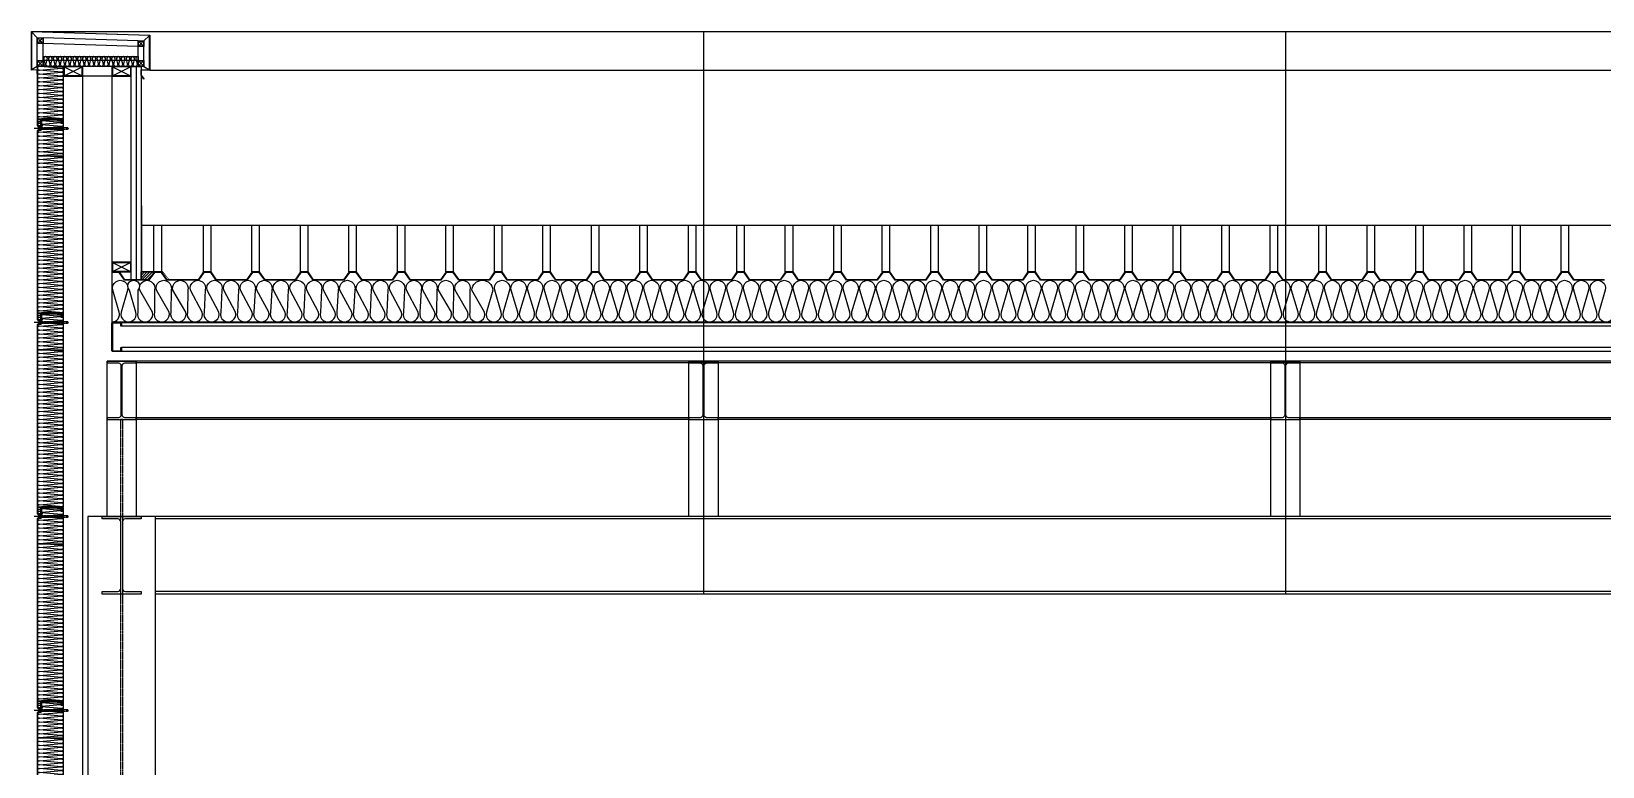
# Model space of a CAD drawing. Header units: millimetres. Extents: x 922366 to 1647943, y -534868 to 518781.
# Drawn here: x 1199820 to 1207921, y 185533 to 189322 of the extents above; entities that cross this region are included whole.
import ezdxf
from ezdxf.xclip import XClip

# ---------------------------------------------------------------- set-up
doc = ezdxf.new("R2010")
doc.units = ezdxf.units.MM
doc.header["$XCLIPFRAME"] = 0
doc.linetypes.add('XR-SECTION$0$HIDDEN', pattern=[0.375, 0.25, -0.125])
doc.linetypes.add('XR-SECTION$0$XR-A-SECTION$0$CEN-OC', pattern=[10, 9.25, -0.25, 0.25, -0.25])
for name, color, linetype in [('XR-SECTION$0$0-S-col', 4, 'Continuous'), ('XR-SECTION$0$01단열재', 55, 'Continuous'), ('XR-SECTION$0$01외벽패널', 3, 'Continuous'), ('XR-SECTION$0$01하지철물', 8, 'Continuous'), ('XR-SECTION$0$161', 161, 'Continuous'), ('XR-SECTION$0$7', 7, 'Continuous'), ('XR-SECTION$0$8', 8, 'Continuous'), ('XR-SECTION$0$A-CON', 2, 'Continuous'), ('XR-SECTION$0$A-ELE9', 9, 'Continuous'), ('XR-SECTION$0$A-STL4', 4, 'Continuous'), ('XR-SECTION$0$BOLT', 8, 'Continuous'), ('XR-SECTION$0$CON', 2, 'Continuous'), ('XR-SECTION$0$CTR', 1, 'XR-SECTION$0$XR-A-SECTION$0$CEN-OC'), ('XR-SECTION$0$ELE-4', 4, 'Continuous'), ('XR-SECTION$0$ELE-6', 6, 'Continuous'), ('XR-SECTION$0$ELE-8', 8, 'Continuous'), ('XR-SECTION$0$Insul', 252, 'Continuous'), ('XR-SECTION$0$LADDER-6', 6, 'Continuous'), ('XR-SECTION$0$PANEL', 6, 'Continuous'), ('XR-SECTION$0$S-253', 253, 'Continuous'), ('XR-SECTION$0$S-STEEL', 2, 'Continuous'), ('XR-SECTION$0$SEC-PANEL', 6, 'Continuous'), ('XR-SECTION$0$STEEL', 4, 'Continuous'), ('XR-SECTION$0$STL', 4, 'Continuous'), ('XR-SECTION$0$SYP_INSUL', 252, 'Continuous'), ('XR-SECTION$0$WALL', 2, 'Continuous'), ('XR-SECTION$0$XR-sec$0$HAT-INS', 250, 'Continuous')]:
    doc.layers.add(name, color=color, linetype=linetype)
doc.layers.add('XR-SECTION$0$Defpoint', color=125, linetype='Continuous', plot=False)
doc.linetypes.add('XR-SECTION$0$INSUL50', pattern='A,0.00254,-2.54,[134,ltypeshp.shx,S=6.25,R=0,X=-2.54,Y=0],-19.92,[134,ltypeshp.shx,S=6.25,R=180,X=2.54,Y=0],-2.54', length=25.00254)

# ---------------------------------------------------------------- blocks, each defined once
blk = doc.blocks.new('*U250')
at = {"layer": 'XR-SECTION$0$STEEL', "color": 252}
blk.add_lwpolyline([(-16.25, -9, -0.4142136), (-3.25, -22), (-3.25, -278, -0.4142136), (-16.25, -291), (-75, -291), (-75, -300), (75, -300), (75, -291), (16.25, -291, -0.4142136), (3.25, -278), (3.25, -22, -0.4142136), (16.25, -9), (75, -9), (75, 0), (-75, 0), (-75, -9)], format="xyb", close=True, dxfattribs=at)
blk = doc.blocks.new('XR-SECTION$0$c-100')
at = {"layer": 'XR-SECTION$0$A-STL4', "color": 252}
blk.add_lwpolyline([(41.3, 20), (44.5, 20), (44.5, 5.4, -0.414214), (39.1, 0), (0, 0, -0.414214), (-5.5, 5.4), (-5.5, 144.6, -0.414214), (0, 150), (39.1, 150, -0.414214), (44.5, 144.6), (44.5, 130), (41.3, 130), (41.3, 144.3, 0.414214), (38.8, 146.8), (0.3, 146.8, 0.414214), (-2.3, 144.3), (-2.3, 5.7, 0.414214), (0.3, 3.2), (38.8, 3.2, 0.414214), (41.3, 5.7)], format="xyb", close=True, dxfattribs=at)
blk = doc.blocks.new('XR-SECTION$0$STUD-A1')
at = {"layer": 'XR-SECTION$0$ELE-8', "color": 252}
for p, q in [((4704.7, 150), (54735.1, 150)), ((4704.7, 130), (54729.7, 130)), ((4704.7, 20), (54729.7, 20)), ((4704.7, 0), (54735.1, 0))]:
    blk.add_line(p, q, dxfattribs=at)
at = {"layer": 'XR-SECTION$0$A-CON', "color": 252, "xscale": -1}
blk.add_blockref('XR-SECTION$0$c-100', (54774.2, 0), dxfattribs=at)
blk = doc.blocks.new('XR-SECTION$0$PANEL-ES')
at = {"layer": 'XR-SECTION$0$8', "color": 252}
for p, q in [((-5, 0), (-5, 239)), ((34.6, 0), (34.6, 239)), ((250, 0), (250, 239)), ((289.6, 0), (289.6, 239)), ((500, 0), (500, 239)), ((539.6, 0), (539.6, 239)), ((750, 0), (750, 239)), ((789.6, 0), (789.6, 239)), ((1000, 0), (1000, 239)), ((1039.6, 0), (1039.6, 239)), ((1250, 0), (1250, 239)), ((1289.6, 0), (1289.6, 239)), ((1500, 0), (1500, 239)), ((1539.6, 0), (1539.6, 239)), ((1750, 0), (1750, 239)), ((1789.6, 0), (1789.6, 239)), ((2000, 0), (2000, 239)), ((2039.6, 0), (2039.6, 239)), ((2250, 0), (2250, 239)), ((2289.6, 0), (2289.6, 239)), ((2500, 0), (2500, 239)), ((2539.6, 0), (2539.6, 239)), ((2750, 0), (2750, 239)), ((2789.6, 0), (2789.6, 239)), ((3000, 0), (3000, 239)), ((3039.6, 0), (3039.6, 239)), ((3250, 0), (3250, 239)), ((3289.6, 0), (3289.6, 239)), ((3500, 0), (3500, 239)), ((3539.6, 0), (3539.6, 239)), ((3750, 0), (3750, 239)), ((3789.6, 0), (3789.6, 239)), ((4000, 0), (4000, 239)), ((4039.6, 0), (4039.6, 239)), ((4250, 0), (4250, 239)), ((4289.6, 0), (4289.6, 239)), ((4500, 0), (4500, 239)), ((4539.6, 0), (4539.6, 239)), ((4750, 0), (4750, 239)), ((4789.6, 0), (4789.6, 239)), ((5000, 0), (5000, 239)), ((5039.6, 0), (5039.6, 239)), ((5250, 0), (5250, 239)), ((5289.6, 0), (5289.6, 239)), ((5500, 0), (5500, 239)), ((5539.6, 0), (5539.6, 239)), ((5750, 0), (5750, 239)), ((5789.6, 0), (5789.6, 239)), ((6000, 0), (6000, 239)), ((6039.6, 0), (6039.6, 239)), ((6250, 0), (6250, 239)), ((6289.6, 0), (6289.6, 239)), ((6500, 0), (6500, 239)), ((6539.6, 0), (6539.6, 239)), ((6750, 0), (6750, 239)), ((6789.6, 0), (6789.6, 239)), ((7000, 0), (7000, 239)), ((7039.6, 0), (7039.6, 239)), ((7250, 0), (7250, 239)), ((7289.6, 0), (7289.6, 239))]:
    blk.add_line(p, q, dxfattribs=at)
blk = doc.blocks.new('XR-SECTION$0$하지철물')
at = {"layer": 'XR-SECTION$0$01하지철물', "color": 252}
for p, q in [((-50, -50), (50, 0)), ((-50, 0), (50, -50))]:
    blk.add_line(p, q, dxfattribs=at)
for points in [[(-50, -50), (-50, 0), (50, 0), (50, -50)], [(-46.8, -46.8), (-46.8, -3.2), (46.8, -3.2), (46.8, -46.8)]]:
    blk.add_lwpolyline(points, close=True, dxfattribs=at)
blk = doc.blocks.new('XR-SECTION$0$STL_30x30')
at = {"layer": 'XR-SECTION$0$CTR', "color": 252}
for p, q in [((1.6, 28.4), (28.4, 1.6)), ((28.4, 28.4), (1.6, 1.6))]:
    blk.add_line(p, q, dxfattribs=at)
at = {"layer": 'XR-SECTION$0$ELE-4', "color": 252}
for points in [[(0, 0), (30, 0), (30, 30), (0, 30)], [(1.6, 1.6), (28.4, 1.6), (28.4, 28.4), (1.6, 28.4)]]:
    blk.add_lwpolyline(points, close=True, dxfattribs=at)
blk = doc.blocks.new('XR-SECTION$0$CAP-610X200')
at = {"layer": 'XR-SECTION$0$ELE-6', "color": 252}
blk.add_lwpolyline([(-550, -180), (-60, -180), (-60, -130), (-550, -130)], close=True, dxfattribs=at)
at = {"layer": 'XR-SECTION$0$ELE-8', "color": 252}
for p, q in [((-580, -47.9), (-608.8, -21.1)), ((-580, -180), (-580, -48.9)), ((-550, -47.9), (-60, -32.2)), ((-550, -150), (-550, -47.9)), ((-550, -77.9), (-59.5, -62.2)), ((-60, -150), (-60, -32.2)), ((-30, -32.2), (-1.2, -1.3)), ((-30, -180), (-30, -32.2)), ((-550, -150), (-60, -150)), ((-580, -180), (-608.8, -198.8)), ((-580, -180), (-30, -180, 0)), ((-30, -180), (-1.2, -198.8))]:
    blk.add_line(p, q, dxfattribs=at)
at = {"layer": 'XR-SECTION$0$Insul', "color": 252}
for points in [[(-550, -130.3, -0.608337), (-538.2, -143.6), (-544.4, -166.5, 0.524856), (-535, -180, 0.524856), (-525.7, -166.5), (-531.9, -143.6, -1.449198), (-513.2, -143.6), (-519.4, -166.5, 0.524856), (-510, -180, 0.524856), (-500.7, -166.5), (-506.9, -143.6, -1.449198), (-488.2, -143.6), (-494.4, -166.5, 0.524856), (-485, -180, 0.00003), (-485, -180)], [(-485, -180, 0.524856), (-475.7, -166.5), (-481.9, -143.6, -1.449198), (-463.2, -143.6), (-469.4, -166.5, 0.524856), (-460, -180, 0.524856), (-450.7, -166.5), (-456.9, -143.6, -1.449198), (-438.2, -143.6), (-444.4, -166.5, 0.524856), (-435, -180, 0.524856), (-425.7, -166.5), (-431.9, -143.6, -1.449198), (-413.2, -143.6), (-419.4, -166.5, 0.524856), (-410, -180, 0.524856), (-400.7, -166.5), (-406.9, -143.6, -1.449198), (-388.2, -143.6), (-394.4, -166.5, 0.524856), (-385, -180, 0.524856), (-375.7, -166.5), (-381.9, -143.6, -1.449198), (-363.2, -143.6), (-369.4, -166.5, 0.524856), (-360, -180, 0.524856), (-350.7, -166.5), (-356.9, -143.6, -1.449198), (-338.2, -143.6), (-344.4, -166.5, 0.524856), (-335, -180, 0.524856), (-325.7, -166.5), (-331.9, -143.6, -1.449198), (-313.2, -143.6), (-319.4, -166.5, 0.524856), (-310, -180, 0.524856), (-300.7, -166.5), (-306.9, -143.6, -1.449198), (-288.2, -143.6), (-294.4, -166.5, 0.524856), (-285, -180, 0.524856), (-275.7, -166.5), (-281.9, -143.6, -1.449198), (-263.2, -143.6), (-269.4, -166.5, 0.524856), (-260, -180, 0.524856), (-250.7, -166.5), (-256.9, -143.6, -1.449198), (-238.2, -143.6), (-244.4, -166.5, 0.524856), (-235, -180, 0.524856), (-225.7, -166.5), (-231.9, -143.6, -1.449198), (-213.2, -143.6), (-219.4, -166.5, 0.524856), (-210, -180, 0.524856), (-200.7, -166.5), (-206.9, -143.6, -1.449198), (-188.2, -143.6), (-194.4, -166.5, 0.524856), (-185, -180, 0.524856), (-175.7, -166.5), (-181.9, -143.6, -1.449198), (-163.2, -143.6), (-169.4, -166.5, 0.524856), (-160, -180, 0.524856), (-150.7, -166.5), (-156.9, -143.6, -1.449198), (-138.2, -143.6), (-144.4, -166.5, 0.524856), (-135, -180, 0.524856), (-125.7, -166.5), (-131.9, -143.6, -1.449198), (-113.2, -143.6), (-119.4, -166.5, 0.524856), (-110, -180, 0.524856), (-100.7, -166.5), (-106.9, -143.6, -1.449198), (-88.2, -143.6), (-94.4, -166.5, 0.524856), (-85, -180, 0.524856), (-75.7, -166.5), (-81.9, -143.6, -1.449198), (-63.2, -143.6), (-69.4, -166.5, 0.524856), (-60, -180, 0.00003), (-60, -180, 0.00003)]]:
    blk.add_lwpolyline(points, format="xyb", dxfattribs=at)
at = {"layer": 'XR-SECTION$0$STL', "color": 252}
blk.add_lwpolyline([(-579.1, -245.6), (-565, -225), (-565, -198.8), (-608.8, -198.8), (-608.8, -21.1), (-1.2, -1.3), (-1.2, -198.8), (-30, -196), (-30, -217.2), (-28.8, -217.2), (-28.8, -197.2), (0, -200), (0, 0), (-610, -20), (-610, -200), (-566.2, -200), (-566.2, -224.6), (-580.1, -244.9), (-579.1, -245.6)], dxfattribs=at)
at = {"layer": 'XR-SECTION$0$S-253', "color": 252}
for p in [(-580, -77.9), (-60, -62.2), (-580, -180), (-60, -180)]:
    blk.add_blockref('XR-SECTION$0$STL_30x30', p, dxfattribs=at)
blk = doc.blocks.new('XR-SECTION$0$SCW-1')
at = {"layer": 'XR-SECTION$0$BOLT', "color": 252, "linetype": 'XR-SECTION$0$HIDDEN', "ltscale": 0.5}
for p, q in [((150, 3), (150, 9)), ((154.1, 12), (151.1, 9)), ((151.1, 9), (151.1, 3)), ((151.1, 3), (154.1, 0)), ((153.1, 5.4), (153.1, 6.6)), ((153.1, 6.6), (154.5, 6.6)), ((154.5, 5.4), (153.1, 5.4)), ((154.5, 12), (154.1, 12)), ((154.1, 0), (154.5, 0)), ((154.5, 6.6), (154.5, 12)), ((154.5, 0), (154.5, 5.4))]:
    blk.add_line(p, q, dxfattribs=at)
for points in [[(0, 6), (9, 7), (11, 9), (12, 7), (10, 3)], [(10, 3), (5, 3), (0, 6), (5, 9), (11, 9)], [(150, 3), (10, 3)], [(11, 9), (150, 9)]]:
    blk.add_lwpolyline(points, dxfattribs=at)
for centre, start, end in [((150.6, 9.2), 199.47122, 340.52878), ((150.6, 2.8), 19.47122, 160.52878)]:
    blk.add_arc(centre, 0.6, start, end, dxfattribs=at)
blk = doc.blocks.new('XR-SECTION$0$PANEL-135')
at = {"layer": 'XR-SECTION$0$161', "color": 252}
for p, q in [((150, 0), (0, 0)), ((150, -1000), (0, -1000))]:
    blk.add_line(p, q, dxfattribs=at)
at = {"layer": 'XR-SECTION$0$BOLT', "color": 252, "linetype": 'XR-SECTION$0$HIDDEN', "ltscale": 0.5}
for p, q in [((37.8, 20.4), (41.2, 17)), ((37.8, 19.3), (40.8, 16.3)), ((37.8, 8.7), (40.8, 11.7)), ((37.8, 7.6), (41.2, 11)), ((37.8, 6.4), (41.2, 3)), ((37.8, 5.3), (40.8, 2.3)), ((41.2, 17), (41.2, 11)), ((41.2, 3), (41.2, -3)), ((37.8, -5.3), (40.8, -2.3)), ((37.8, -6.1), (37.8, -6.1)), ((38.6, -5.6), (41.2, -3))]:
    blk.add_line(p, q, dxfattribs=at)
at = {"layer": 'XR-SECTION$0$Insul', "color": 252}
for p, q in [((18.3, -964.5), (18.3, -973.7)), ((32.3, -964.5), (18.3, -964.5)), ((32.3, -964.5), (32.3, -973.7)), ((32.3, -973.7), (18.3, -973.7)), ((18.3, -974.7), (18.3, -983)), ((32.3, -974.7), (18.3, -974.7)), ((29, -986.4), (21.7, -986.4)), ((32.3, -974.7), (32.3, -983))]:
    blk.add_line(p, q, dxfattribs=at)
for points in [[(135.1, 38.5), (136, 38.5, 0.414214), (136.3, 38.8), (136.3, 39), (136.3, 39.5, 0.414214), (133.3, 42.5), (128.3, 43.2), (120.8, 43.2, -0.414214), (120.3, 43.7), (120.3, 44, -0.414214), (120.8, 44.5), (133.9, 44.5), (135.5, 44.1, 0.487928), (135.9, 44.4), (135.9, 44.5, 0.414214), (133.9, 46.5), (82.3, 46.5), (40.6, 46.5, 0.414214), (38.6, 44.5), (38.6, 44.4, 0.487928), (39, 44.1), (40.6, 44.5), (53.7, 44.5, -0.414214), (54.2, 44), (54.2, 43.7, -0.414214), (53.7, 43.2), (46.1, 43.2), (41.1, 42.5, 0.414214), (38.1, 39.5), (38.1, 39), (38.1, 38.8, 0.414214), (38.4, 38.5), (39.3, 38.5, 0.414214), (39.6, 38.8), (39.6, 39, -0.414214), (41.1, 40.5), (46.1, 41.2), (54.7, 41.2, 0.414214), (56.2, 42.7), (56.2, 44, -0.414214), (56.7, 44.5), (82.3, 44.5), (117.8, 44.5, -0.414214), (118.3, 44), (118.3, 42.7, 0.414214), (119.8, 41.2), (128.3, 41.2), (133.3, 40.5, -0.414214), (134.8, 39), (134.8, 38.8, 0.414214)], [(135.1, 38.5), (136, 38.5, 0.414214), (136.3, 38.8), (136.3, 39), (136.3, 39.5, 0.414214), (133.3, 42.5), (128.3, 43.2), (120.8, 43.2, -0.414214), (120.3, 43.7), (120.3, 44, -0.414214), (120.8, 44.5), (133.9, 44.5), (135.5, 44.1, 0.487928), (135.9, 44.4), (135.9, 44.5, 0.414214), (133.9, 46.5), (82.3, 46.5), (40.6, 46.5, 0.414214), (38.6, 44.5), (38.6, 44.4, 0.487928), (39, 44.1), (40.6, 44.5), (53.7, 44.5, -0.414214), (54.2, 44), (54.2, 43.7, -0.414214), (53.7, 43.2), (46.1, 43.2), (41.1, 42.5, 0.414214), (38.1, 39.5), (38.1, 39), (38.1, 38.8, 0.414214), (38.4, 38.5), (39.3, 38.5, 0.414214), (39.6, 38.8), (39.6, 39, -0.414214), (41.1, 40.5), (46.1, 41.2), (54.7, 41.2, 0.414214), (56.2, 42.7), (56.2, 44, -0.414214), (56.7, 44.5), (82.3, 44.5), (117.8, 44.5, -0.414214), (118.3, 44), (118.3, 42.7, 0.414214), (119.8, 41.2), (128.3, 41.2), (133.3, 40.5, -0.414214), (134.8, 39), (134.8, 38.8, 0.414214)], [(148.7, -968.9, -0.414214), (146.2, -971.4), (142.9, -971.4, -0.414214), (140.4, -968.9), (140.4, -953.8, 0.414214), (139.4, -952.8), (136.9, -952.8), (136.9, -951.8), (39, -951.8), (39, -952.8), (35.1, -952.8, 0.414214), (34.1, -953.8), (34.1, -983, -0.414191), (29.1, -988), (21.7, -988, -0.414236), (16.7, -983), (16.7, -949.8), (37, -949.8), (37, -948.8), (138.9, -948.8), (138.9, -949.8), (148.7, -949.8)], [(148.7, -968.9, -0.414214), (146.2, -971.4), (142.9, -971.4, -0.414214), (140.4, -968.9), (140.4, -953.8, 0.414214), (139.4, -952.8), (136.9, -952.8), (136.9, -951.8), (39, -951.8), (39, -952.8), (35.1, -952.8, 0.414214), (34.1, -953.8), (34.1, -983, -0.414191), (29.1, -988), (21.7, -988, -0.414236), (16.7, -983), (16.7, -949.8), (37, -949.8), (37, -948.8), (138.9, -948.8), (138.9, -949.8), (148.7, -949.8)], [(142, -951.4), (147, -951.4), (147, -968.9, -0.414214), (146.2, -969.7), (142.9, -969.7, -0.414214), (142, -968.9)]]:
    blk.add_lwpolyline(points, format="xyb", close=True, dxfattribs=at)
blk.add_lwpolyline([(32.3, -952.5), (32.3, -963.5), (18.3, -963.5), (18.3, -952.5)], close=True, dxfattribs=at)
for centre, start, end in [((21.7, -983), 180, 270.00431), ((29, -983), 270.00431, 0)]:
    blk.add_arc(centre, 3.35, start, end, dxfattribs=at)
at = {"layer": 'XR-SECTION$0$PANEL', "color": 252, "ltscale": 3}
blk.add_line((149.5, -143.1), (15, -143.1), dxfattribs=at)
for points in [[(44, 43.3), (44, 44.1), (39, 44.1, 0.414214), (37, 42.1), (37, -3.7, -0.39552), (32.8, -8.2), (19.7, -9.1, 0.39896), (15, -14.1), (15, -444.5), (15, -983.8, 0.414242), (20, -988.8), (31.5, -988.8, 0.414191), (35, -985.3), (35, -953.3), (42, -953.3), (42, -952.5), (34.2, -952.5), (34.2, -985.3, -0.414191), (31.5, -988), (20, -988, -0.414242), (15.8, -983.8), (15.8, -444.5), (15.8, -14.1, -0.399273), (19.8, -9.9), (32.8, -9, 0.39552), (37.8, -3.7), (37.8, 42.1, -0.414214), (39, 43.3), (44, 43.3)], [(130.5, 44.1), (130.5, 44.1), (130.5, 43.6), (135.5, 43.6, -0.414214), (137, 42.1), (137, 28.4, 0.414214), (139, 26.4), (148, 26.4, -0.414214), (149.5, 24.9), (149.5, -391.9), (149.5, -969.9, -0.414214), (148, -971.4), (141, -971.4, -0.414214), (139.5, -969.9), (139.5, -952.8), (137, -952.8), (137, -953.3), (139, -953.3), (139, -969.9, 0.414214), (141, -971.9), (148, -971.9, 0.414214), (150, -969.9), (150, -391.9), (150, 24.9, 0.414214), (148, 26.9), (139, 26.9, -0.414214), (137.5, 28.4), (137.5, 42.1, 0.414214), (135.5, 44.1), (130.5, 44.1)]]:
    blk.add_lwpolyline(points, format="xyb", dxfattribs=at)
at = {"layer": 'XR-SECTION$0$SYP_INSUL', "color": 252}
for points in [[(37.8, 41.4), (38.9, 41.5)], [(38.1, 39), (37.8, 39.1)], [(56.2, 43.2), (70.1, 44.5)]]:
    blk.add_lwpolyline(points, dxfattribs=at)
at = {"layer": 'XR-SECTION$0$WALL', "color": 252}
blk.add_line((44, 43.3), (44, 43.3), dxfattribs=at)
at = {"layer": 'XR-SECTION$0$XR-sec$0$HAT-INS', "color": 252}
for points in [[(37.8, 21.4), (137, 30)], [(137, 30.5), (39.6, 38.9)]]:
    blk.add_lwpolyline(points, dxfattribs=at)
for points in [[(147.4, 26.4, -0.625476), (139.5, 10.2), (37.8, 19.1)], [(37.8, 1.4), (139.5, 10.2, -1), (139.5, -9.8), (37.8, -0.9)], [(25.8, -19.8), (139.5, -9.8, -1), (139.5, -29.8), (25.8, -19.8), (25.8, -19.8, 1), (25.8, -39.8, 1)], [(25.8, -39.8), (139.5, -29.8, -1), (139.5, -49.8), (25.8, -39.8), (25.8, -39.8, 1), (25.8, -59.8, 1)], [(25.8, -59.8), (139.5, -49.8, -1), (139.5, -69.8), (25.8, -59.8), (25.8, -59.8, 1), (25.8, -79.8, 1)], [(25.8, -79.8), (139.5, -69.8, -1), (139.5, -89.8), (25.8, -79.8), (25.8, -79.8, 1), (25.8, -99.8, 1)], [(16.1, -12.4, 0.338737), (25.8, -19.8)], [(25.8, -99.8), (139.5, -89.8, -1), (139.5, -109.8), (25.8, -99.8), (25.8, -99.8, 1), (25.8, -119.8, 1)], [(25.8, -119.8), (139.5, -109.8, -1), (139.5, -129.8), (25.8, -119.8), (25.8, -119.8, 1), (25.8, -139.8, 1)], [(25.8, -139.8), (139.5, -129.8, -1), (139.5, -149.8), (25.8, -139.8), (25.8, -139.8, 1), (25.8, -159.8, 1)], [(25.8, -159.8), (139.5, -149.8, -1), (139.5, -169.8), (25.8, -159.8), (25.8, -159.8, 1), (25.8, -179.8, 1)], [(25.8, -179.8), (139.5, -169.8, -1), (139.5, -189.8), (25.8, -179.8), (25.8, -179.8, 1), (25.8, -199.8, 1)], [(25.8, -199.8), (139.5, -189.8, -1), (139.5, -209.8), (25.8, -199.8), (25.8, -199.8, 1), (25.8, -219.8, 1)], [(25.8, -219.8), (139.5, -209.8, -1), (139.5, -229.8), (25.8, -219.8), (25.8, -219.8, 1), (25.8, -239.8, 1)], [(25.8, -239.8), (139.5, -229.8, -1), (139.5, -249.8), (25.8, -239.8), (25.8, -239.8, 1), (25.8, -259.8, 1)], [(25.8, -259.8), (139.5, -249.8, -1), (139.5, -269.8), (25.8, -259.8), (25.8, -259.8, 1), (25.8, -279.8, 1)], [(25.8, -279.8), (139.5, -269.8, -1), (139.5, -289.8), (25.8, -279.8), (25.8, -279.8, 1), (25.8, -299.8, 1)], [(25.8, -299.8), (139.5, -289.8, -1), (139.5, -309.8), (25.8, -299.8), (25.8, -299.8, 1), (25.8, -319.8, 1)], [(25.8, -319.8), (139.5, -309.8, -1), (139.5, -329.8), (25.8, -319.8), (25.8, -319.8, 1), (25.8, -339.8, 1)], [(25.8, -339.8), (139.5, -329.8, -1), (139.5, -349.8), (25.8, -339.8), (25.8, -339.8, 1), (25.8, -359.8, 1)], [(25.8, -359.8), (139.5, -349.8, -1), (139.5, -369.8), (25.8, -359.8), (25.8, -359.8, 1), (25.8, -379.8, 1)], [(25.8, -379.8), (139.5, -369.8, -1), (139.5, -389.8), (25.8, -379.8), (25.8, -379.8, 1), (25.8, -399.8, 1)], [(25.8, -399.8), (139.5, -389.8, -1), (139.5, -409.8), (25.8, -399.8), (25.8, -399.8, 1), (25.8, -419.8, 1)], [(25.8, -419.8), (139.5, -409.8, -1), (139.5, -429.8), (25.8, -419.8), (25.8, -419.8, 1), (25.8, -439.8, 1)], [(25.8, -439.8), (139.5, -429.8, -1), (139.5, -449.8), (25.8, -439.8), (25.8, -439.8, 1), (25.8, -459.8, 1)], [(25.8, -459.8), (139.5, -449.8, -1), (139.5, -469.8), (25.8, -459.8), (25.8, -459.8, 1), (25.8, -479.8, 1)], [(25.8, -479.8), (139.5, -469.8, -1), (139.5, -489.8), (25.8, -479.8), (25.8, -479.8, 1), (25.8, -499.8, 1)], [(25.8, -499.8), (139.5, -489.8, -1), (139.5, -509.8), (25.8, -499.8), (25.8, -499.8, 1), (25.8, -519.8, 1)], [(25.8, -519.8), (139.5, -509.8, -1), (139.5, -529.8), (25.8, -519.8), (25.8, -519.8, 1), (25.8, -539.8, 1)], [(25.8, -539.8), (139.5, -529.8, -1), (139.5, -549.8), (25.8, -539.8), (25.8, -539.8, 1), (25.8, -559.8, 1)], [(25.8, -559.8), (139.5, -549.8, -1), (139.5, -569.8), (25.8, -559.8), (25.8, -559.8, 1), (25.8, -579.8, 1)], [(25.8, -579.8), (139.5, -569.8, -1), (139.5, -589.8), (25.8, -579.8), (25.8, -579.8, 1), (25.8, -599.8, 1)], [(25.8, -599.8), (139.5, -589.8, -1), (139.5, -609.8), (25.8, -599.8), (25.8, -599.8, 1), (25.8, -619.8, 1)], [(25.8, -619.8), (139.5, -609.8, -1), (139.5, -629.8), (25.8, -619.8), (25.8, -619.8, 1), (25.8, -639.8, 1)], [(25.8, -639.8), (139.5, -629.8, -1), (139.5, -649.8), (25.8, -639.8), (25.8, -639.8, 1), (25.8, -659.8, 1)], [(25.8, -659.8), (139.5, -649.8, -1), (139.5, -669.8), (25.8, -659.8), (25.8, -659.8, 1), (25.8, -679.8, 1)], [(25.8, -679.8), (139.5, -669.8, -1), (139.5, -689.8), (25.8, -679.8), (25.8, -679.8, 1), (25.8, -699.8, 1)], [(25.8, -699.8), (139.5, -689.8, -1), (139.5, -709.8), (25.8, -699.8), (25.8, -699.8, 1), (25.8, -719.8, 1)], [(25.8, -719.8), (139.5, -709.8, -1), (139.5, -729.8), (25.8, -719.8), (25.8, -719.8, 1), (25.8, -739.8, 1)], [(25.8, -739.8), (139.5, -729.8, -1), (139.5, -749.8), (25.8, -739.8), (25.8, -739.8, 1), (25.8, -759.8, 1)], [(25.8, -759.8), (139.5, -749.8, -1), (139.5, -769.8), (25.8, -759.8), (25.8, -759.8, 1), (25.8, -779.8, 1)], [(25.8, -779.8), (139.5, -769.8, -1), (139.5, -789.8), (25.8, -779.8), (25.8, -779.8, 1), (25.8, -799.8, 1)], [(25.8, -799.8), (139.5, -789.8, -1), (139.5, -809.8), (25.8, -799.8), (25.8, -799.8, 1), (25.8, -819.8, 1)], [(25.8, -819.8), (139.5, -809.8, -1), (139.5, -829.8), (25.8, -819.8), (25.8, -819.8, 1), (25.8, -839.8, 1)], [(25.8, -839.8), (139.5, -829.8, -1), (139.5, -849.8), (25.8, -839.8), (25.8, -839.8, 1), (25.8, -859.8, 1)], [(25.8, -859.8), (139.5, -849.8, -1), (139.5, -869.8), (25.8, -859.8), (25.8, -859.8, 1), (25.8, -879.8, 1)], [(25.8, -879.8), (139.5, -869.8, -1), (139.5, -889.8), (25.8, -879.8), (25.8, -879.8, 1), (25.8, -899.8, 1)], [(25.8, -899.8), (139.5, -889.8, -1), (139.5, -909.8), (25.8, -899.8), (25.8, -899.8, 1), (25.8, -919.8, 1)], [(25.8, -919.8), (139.5, -909.8, -1), (139.5, -929.8), (25.8, -919.8), (25.8, -919.8, 1), (25.8, -939.8, 1)], [(129.1, -948.8), (25.8, -939.8), (25.8, -939.8, 0.541794), (16.7, -953.8, 0.541794)], [(25.8, -939.8), (139.5, -929.8, -1), (139.5, -949.8), (138.9, -949.7)]]:
    blk.add_lwpolyline(points, format="xyb", dxfattribs=at)
at = {"color": 252, "xscale": -1}
blk.add_blockref('XR-SECTION$0$SCW-1', (176.2, -6), dxfattribs=at)
blk = doc.blocks.new('XR-SECTION$0$sefa ws')
at = {"layer": 'XR-SECTION$0$Insul', "color": 252}
blk.add_lwpolyline([(21462.6, 44950.4, 0.500912), (21500.6, 45001.1), (21467.4, 45113.6, -1.337394), (21543.4, 45113.6), (21510.2, 45001.1, 1.337394), (21586.2, 45001.1), (21553, 45113.6, -2.333982), (21596.6, 45113.6), (21595.8, 45001.1, 1.337394), (21671.8, 45001.1), (21606.2, 45113.6, -1.337394), (21682.2, 45113.6), (21681.4, 45001.1, 1.337394), (21757.4, 45001.1), (21691.8, 45113.6, -1.337394), (21767.8, 45113.6), (21767, 45001.1, 1.337394), (21843, 45001.1), (21777.4, 45113.6, -1.337394), (21853.4, 45113.6), (21852.6, 45001.1, 1.337394), (21928.6, 45001.1), (21868, 45113.6, -1.337394), (21944, 45113.6), (21938.2, 45001.1, 1.337394), (22014.2, 45001.1), (21953.6, 45113.6, -1.337394), (22029.6, 45113.6), (22023.8, 45001.1, 1.337394), (22099.8, 45001.1), (22039.2, 45113.6, -1.337394), (22115.2, 45113.6), (22109.4, 45001.1, 1.337394), (22185.4, 45001.1), (22124.8, 45113.6, -1.337394), (22200.8, 45113.6), (22195, 45001.1, 1.337394), (22271, 45001.1), (22210.4, 45113.6, -1.337394), (22286.4, 45113.6), (22280.6, 45001.1, 1.337394), (22356.6, 45001.1), (22296, 45113.6, -1.337394), (22372, 45113.6), (22366.2, 45001.1, 1.337394), (22442.2, 45001.1), (22381.6, 45113.6, -1.337394), (22457.6, 45113.6), (22451.8, 45001.1, 1.337394), (22527.8, 45001.1), (22467.2, 45113.6, -1.337394), (22543.2, 45113.6), (22537.4, 45001.1, 1.337394), (22613.4, 45001.1), (22552.8, 45113.6, -1.337394), (22628.8, 45113.6), (22623, 45001.1, 1.337394), (22699, 45001.1), (22638.4, 45113.6, -1.337394), (22714.4, 45113.6), (22708.6, 45001.1, 1.337394), (22784.6, 45001.1), (22724, 45113.6, -1.337394), (22800, 45113.6), (22794.2, 45001.1, 1.337394), (22870.2, 45001.1), (22809.6, 45113.6, -1.337394), (22885.6, 45113.6), (22879.8, 45001.1, 1.337394), (22955.8, 45001.1), (22895.2, 45113.6, -1.337394), (22971.2, 45113.6), (22965.4, 45001.1, 1.337394), (23041.4, 45001.1), (22980.8, 45113.6, -1.337394), (23056.8, 45113.6), (23051, 45001.1, 1.337394), (23127, 45001.1), (23066.4, 45113.6, -1.431646), (23137.4, 45113.6), (23136.6, 45001.1, 1.337394), (23212.6, 45001.1), (23147, 45113.6, -1.337394), (23223, 45113.6), (23222.2, 45001.1, 1.337394), (23298.2, 45001.1), (23232.6, 45113.6, -1.337394), (23308.6, 45113.6), (23307.8, 45001.1, 1.337394), (23383.8, 45001.1), (23318.2, 45113.6, -0.937213), (23426.6, 45113.6), (23393.4, 45001.1, 1.337394), (23469.4, 45001.1), (23436.2, 45113.6, -1.337394), (23512.2, 45113.6), (23479, 45001.1, 1.337394), (23555, 45001.1), (23521.8, 45113.6, -1.337394), (23597.8, 45113.6), (23564.6, 45001.1, 1.337394), (23640.6, 45001.1), (23607.4, 45113.6, -1.337394), (23683.4, 45113.6), (23650.2, 45001.1, 1.337394), (23726.2, 45001.1), (23693, 45113.6, -1.337394), (23769, 45113.6), (23735.8, 45001.1, 1.337394), (23811.8, 45001.1), (23778.6, 45113.6, -1.337394), (23854.6, 45113.6), (23821.4, 45001.1, 1.337394), (23897.4, 45001.1), (23864.2, 45113.6, -1.337394), (23940.2, 45113.6), (23907, 45001.1, 1.337394), (23983, 45001.1), (23949.8, 45113.6, -1.337394), (24025.8, 45113.6), (23992.6, 45001.1, 1.337394), (24068.6, 45001.1), (24035.4, 45113.6, -1.337394), (24111.4, 45113.6), (24078.2, 45001.1, 1.337394), (24154.2, 45001.1), (24121, 45113.6, -1.337394), (24197, 45113.6), (24163.8, 45001.1, 1.337394), (24239.8, 45001.1), (24206.6, 45113.6, -1.337394), (24282.6, 45113.6), (24249.4, 45001.1, 1.337394), (24325.4, 45001.1), (24292.2, 45113.6, -1.337394), (24368.2, 45113.6), (24335, 45001.1, 1.337394), (24411, 45001.1), (24377.8, 45113.6, -1.337394), (24453.8, 45113.6), (24420.6, 45001.1, 1.337394), (24496.6, 45001.1), (24463.4, 45113.6, -1.337394), (24539.4, 45113.6), (24506.2, 45001.1, 1.337394), (24582.2, 45001.1), (24549, 45113.6, -1.337394), (24625, 45113.6), (24591.8, 45001.1, 1.337394), (24667.8, 45001.1), (24634.6, 45113.6, -1.337394), (24710.6, 45113.6), (24677.4, 45001.1, 1.337394), (24753.4, 45001.1), (24720.2, 45113.6, -1.337394), (24796.2, 45113.6), (24763, 45001.1, 1.337394), (24839, 45001.1), (24805.8, 45113.6, -1.337394), (24881.8, 45113.6), (24848.6, 45001.1, 1.337394), (24924.6, 45001.1), (24891.4, 45113.6, -1.337394), (24967.4, 45113.6), (24934.2, 45001.1, 1.337394), (25010.2, 45001.1), (24977, 45113.6, -1.337394), (25053, 45113.6), (25019.8, 45001.1, 1.337394), (25095.8, 45001.1), (25062.6, 45113.6, -1.337394), (25138.6, 45113.6), (25105.4, 45001.1, 1.337394), (25181.4, 45001.1), (25148.2, 45113.6, -1.337394), (25224.2, 45113.6), (25191, 45001.1, 1.337394), (25267, 45001.1), (25233.8, 45113.6, -1.337394), (25309.8, 45113.6), (25276.6, 45001.1, 1.337394), (25352.6, 45001.1), (25319.4, 45113.6, -1.337394), (25395.4, 45113.6), (25362.2, 45001.1, 1.337394), (25438.2, 45001.1), (25405, 45113.6, -1.337394), (25481, 45113.6), (25447.8, 45001.1, 1.337394), (25523.8, 45001.1), (25490.6, 45113.6, -1.337394), (25566.6, 45113.6), (25533.4, 45001.1, 1.337394), (25609.4, 45001.1), (25576.2, 45113.6, -1.337394), (25652.2, 45113.6), (25619, 45001.1, 1.337394), (25695, 45001.1), (25661.8, 45113.6, -1.337394), (25737.8, 45113.6), (25704.6, 45001.1, 1.337394), (25780.6, 45001.1), (25747.4, 45113.6, -1.337394), (25823.4, 45113.6), (25790.2, 45001.1, 1.337394), (25866.2, 45001.1), (25833, 45113.6, -1.337394), (25909, 45113.6), (25875.8, 45001.1, 1.337394), (25951.8, 45001.1), (25918.6, 45113.6, -1.337394), (25994.6, 45113.6), (25961.4, 45001.1, 1.337394), (26037.4, 45001.1), (26004.2, 45113.6, -1.337394), (26080.2, 45113.6), (26047, 45001.1, 1.337394), (26123, 45001.1), (26089.8, 45113.6, -1.337394), (26165.8, 45113.6), (26132.6, 45001.1, 1.337394), (26208.6, 45001.1), (26175.4, 45113.6, -1.337394), (26251.4, 45113.6), (26218.2, 45001.1, 1.337394), (26294.2, 45001.1), (26261, 45113.6, -1.337394), (26337, 45113.6), (26303.8, 45001.1, 1.337394), (26379.8, 45001.1), (26346.6, 45113.6, -1.337394), (26422.6, 45113.6), (26389.4, 45001.1, 1.337394), (26465.4, 45001.1), (26432.2, 45113.6, -1.337394), (26508.2, 45113.6), (26475, 45001.1, 1.337394), (26551, 45001.1), (26517.8, 45113.6, -1.337394), (26593.8, 45113.6), (26560.6, 45001.1, 1.337394), (26636.6, 45001.1), (26603.4, 45113.6, -1.337394), (26679.4, 45113.6), (26646.2, 45001.1, 1.337394), (26722.2, 45001.1), (26689, 45113.6, -1.337394), (26765, 45113.6), (26731.8, 45001.1, 1.337394), (26807.8, 45001.1), (26774.6, 45113.6, -1.337394), (26850.6, 45113.6), (26817.4, 45001.1, 1.337394), (26893.4, 45001.1), (26860.2, 45113.6, -1.337394), (26936.2, 45113.6), (26903, 45001.1, 1.337394), (26979, 45001.1), (26945.8, 45113.6, -1.337394), (27021.8, 45113.6), (26988.6, 45001.1, 1.337394), (27064.6, 45001.1), (27031.4, 45113.6, -1.337394), (27107.4, 45113.6), (27074.2, 45001.1, 1.337394), (27150.2, 45001.1), (27117, 45113.6, -1.337394), (27193, 45113.6), (27159.8, 45001.1, 1.337394), (27235.8, 45001.1), (27202.6, 45113.6, -1.337394), (27278.6, 45113.6), (27245.4, 45001.1, 1.337394), (27321.4, 45001.1), (27288.2, 45113.6, -1.337394), (27364.2, 45113.6), (27331, 45001.1, 1.337394), (27407, 45001.1), (27373.8, 45113.6, -1.337394), (27449.8, 45113.6), (27416.6, 45001.1, 1.337394), (27492.6, 45001.1), (27459.4, 45113.6, -1.337394), (27535.4, 45113.6), (27502.2, 45001.1, 1.337394), (27578.2, 45001.1), (27545, 45113.6, -1.337394), (27621, 45113.6), (27587.8, 45001.1, 1.337394), (27663.8, 45001.1), (27630.6, 45113.6, -1.337394), (27706.6, 45113.6), (27673.4, 45001.1, 1.337394), (27749.4, 45001.1), (27716.2, 45113.6, -1.337394), (27792.2, 45113.6), (27759, 45001.1, 1.337394), (27835, 45001.1), (27801.8, 45113.6, -1.337394), (27877.8, 45113.6), (27844.6, 45001.1, 1.337394), (27920.6, 45001.1), (27887.4, 45113.6, -1.337394), (27963.4, 45113.6), (27930.2, 45001.1, 1.337394), (28006.2, 45001.1), (27973, 45113.6, -1.337394), (28049, 45113.6), (28015.8, 45001.1, 1.337394), (28091.8, 45001.1), (28058.6, 45113.6, -1.337394), (28134.6, 45113.6), (28101.4, 45001.1, 1.337394), (28177.4, 45001.1), (28144.2, 45113.6, -1.337394), (28220.2, 45113.6), (28187, 45001.1, 1.337394), (28263, 45001.1), (28229.8, 45113.6, -1.337394), (28305.8, 45113.6), (28272.6, 45001.1, 1.337394), (28348.6, 45001.1), (28315.4, 45113.6, -1.337394), (28391.4, 45113.6), (28358.2, 45001.1, 1.337394), (28434.2, 45001.1), (28401, 45113.6, -1.337394), (28477, 45113.6), (28443.8, 45001.1, 1.337394), (28519.8, 45001.1), (28486.6, 45113.6, -1.337394), (28562.6, 45113.6), (28529.4, 45001.1, 1.337394), (28605.4, 45001.1), (28572.2, 45113.6, -1.337394), (28648.2, 45113.6), (28615, 45001.1, 1.337394), (28691, 45001.1), (28657.8, 45113.6, -1.337394), (28733.8, 45113.6), (28700.6, 45001.1, 1.337394), (28776.6, 45001.1), (28743.4, 45113.6, -1.337394), (28819.4, 45113.6), (28786.2, 45001.1, 1.337394), (28862.2, 45001.1), (28829, 45113.6, -1.337394), (28905, 45113.6), (28871.8, 45001.1, 1.337394), (28947.8, 45001.1), (28914.6, 45113.6, -1.337394), (28990.6, 45113.6), (28957.4, 45001.1, 1.337394), (29033.4, 45001.1), (29000.2, 45113.6, -1.337394), (29076.2, 45113.6), (29043, 45001.1, 1.337394), (29119, 45001.1), (29085.8, 45113.6, -1.337394), (29161.8, 45113.6), (29128.6, 45001.1, 1.337394), (29204.6, 45001.1)], format="xyb", dxfattribs=at)
at = {"layer": 'XR-SECTION$0$SEC-PANEL', "color": 252}
for p, q in [((21462.6, 45208.4), (21462.6, 44947.4)), ((21462.6, 44950.4), (71587.6, 44950.4)), ((21462.6, 44947.4), (71587.6, 44947.4))]:
    blk.add_line(p, q, dxfattribs=at)
for points in [[(29157.2, 45167.4), (29002.2, 45167.4), (28974.2, 45208.4), (28935.2, 45208.4), (28907.2, 45167.4), (28752.2, 45167.4), (28724.2, 45208.4), (28685.2, 45208.4), (28657.2, 45167.4), (28502.2, 45167.4), (28474.2, 45208.4), (28435.2, 45208.4), (28407.2, 45167.4), (28252.2, 45167.4), (28224.2, 45208.4), (28185.2, 45208.4), (28157.2, 45167.4), (28002.2, 45167.4), (27974.2, 45208.4), (27935.2, 45208.4), (27907.2, 45167.4), (27752.2, 45167.4), (27724.2, 45208.4), (27685.2, 45208.4), (27657.2, 45167.4), (27502.2, 45167.4), (27474.2, 45208.4), (27435.2, 45208.4), (27407.2, 45167.4), (27252.2, 45167.4), (27224.2, 45208.4), (27185.2, 45208.4), (27157.2, 45167.4), (27002.2, 45167.4), (26974.2, 45208.4), (26935.2, 45208.4), (26907.2, 45167.4), (26752.2, 45167.4), (26724.2, 45208.4), (26685.2, 45208.4), (26657.2, 45167.4), (26502.2, 45167.4), (26474.2, 45208.4), (26435.2, 45208.4), (26407.2, 45167.4), (26252.2, 45167.4), (26224.2, 45208.4), (26185.2, 45208.4), (26157.2, 45167.4), (26002.2, 45167.4), (25974.2, 45208.4), (25935.2, 45208.4), (25907.2, 45167.4), (25752.2, 45167.4), (25724.2, 45208.4), (25685.2, 45208.4), (25657.2, 45167.4), (25502.2, 45167.4), (25474.2, 45208.4), (25435.2, 45208.4), (25407.2, 45167.4), (25252.2, 45167.4), (25224.2, 45208.4), (25185.2, 45208.4), (25157.2, 45167.4), (25002.2, 45167.4), (24974.2, 45208.4), (24935.2, 45208.4), (24907.2, 45167.4), (24752.2, 45167.4), (24724.2, 45208.4), (24685.2, 45208.4), (24657.2, 45167.4), (24502.2, 45167.4), (24474.2, 45208.4), (24435.2, 45208.4), (24407.2, 45167.4), (24252.2, 45167.4), (24224.2, 45208.4), (24185.2, 45208.4), (24157.2, 45167.4), (24002.2, 45167.4), (23974.2, 45208.4), (23935.2, 45208.4), (23907.2, 45167.4), (23752.2, 45167.4), (23724.2, 45208.4), (23685.2, 45208.4), (23657.2, 45167.4), (23502.2, 45167.4), (23474.2, 45208.4), (23435.2, 45208.4), (23407.2, 45167.4), (23252.2, 45167.4), (23224.2, 45208.4), (23185.2, 45208.4), (23157.2, 45167.4), (23002.2, 45167.4), (22974.2, 45208.4), (22935.2, 45208.4), (22907.2, 45167.4), (22752.2, 45167.4), (22724.2, 45208.4), (22685.2, 45208.4), (22657.2, 45167.4), (22502.2, 45167.4), (22474.2, 45208.4), (22435.2, 45208.4), (22407.2, 45167.4), (22252.2, 45167.4), (22224.2, 45208.4), (22185.2, 45208.4), (22157.2, 45167.4), (22002.2, 45167.4), (21974.2, 45208.4), (21935.2, 45208.4), (21907.2, 45167.4), (21747.2, 45167.4), (21719.2, 45208.4), (21680.2, 45208.4), (21652.2, 45167.4), (21529.6, 45167.4), (21501.6, 45208.4), (21462.6, 45208.4)], [(26998.6, 45167.4), (27000.6, 45164.4), (26972.6, 45205.4), (26936.8, 45205.4), (26908.8, 45164.4), (26750.6, 45164.4), (26722.6, 45205.4), (26686.8, 45205.4), (26658.8, 45164.4), (26500.6, 45164.4), (26472.6, 45205.4), (26436.8, 45205.4), (26408.8, 45164.4), (26250.6, 45164.4), (26222.6, 45205.4), (26186.8, 45205.4), (26158.8, 45164.4), (26000.6, 45164.4), (25972.6, 45205.4), (25936.8, 45205.4), (25908.8, 45164.4), (25750.6, 45164.4), (25722.6, 45205.4), (25686.8, 45205.4), (25658.8, 45164.4), (25500.6, 45164.4), (25472.6, 45205.4), (25436.8, 45205.4), (25408.8, 45164.4), (25250.6, 45164.4), (25222.6, 45205.4), (25186.8, 45205.4), (25158.8, 45164.4), (25000.6, 45164.4), (24972.6, 45205.4), (24936.8, 45205.4), (24908.8, 45164.4), (24750.6, 45164.4), (24722.6, 45205.4), (24686.8, 45205.4), (24658.8, 45164.4), (24500.6, 45164.4), (24472.6, 45205.4), (24436.8, 45205.4), (24408.8, 45164.4), (24250.6, 45164.4), (24222.6, 45205.4), (24186.8, 45205.4), (24158.8, 45164.4), (24000.6, 45164.4), (23972.6, 45205.4), (23936.8, 45205.4), (23908.8, 45164.4), (23750.6, 45164.4), (23722.6, 45205.4), (23686.8, 45205.4), (23658.8, 45164.4), (23500.6, 45164.4), (23472.6, 45205.4), (23436.8, 45205.4), (23408.8, 45164.4), (23250.6, 45164.4), (23222.6, 45205.4), (23186.8, 45205.4), (23158.8, 45164.4), (23000.6, 45164.4), (22972.6, 45205.4), (22936.8, 45205.4), (22908.8, 45164.4), (22750.6, 45164.4), (22722.6, 45205.4), (22686.8, 45205.4), (22658.8, 45164.4), (22500.6, 45164.4), (22472.6, 45205.4), (22436.8, 45205.4), (22408.8, 45164.4), (22250.6, 45164.4), (22222.6, 45205.4), (22186.8, 45205.4), (22158.8, 45164.4), (22000.6, 45164.4), (21972.6, 45205.4), (21936.8, 45205.4), (21908.8, 45164.4), (21745.6, 45164.4), (21717.6, 45205.4), (21681.8, 45205.4), (21653.8, 45164.4), (21528, 45164.4), (21500, 45205.4), (21462.6, 45205.4)], [(29158.8, 45164.4), (29000.6, 45164.4), (28972.6, 45205.4), (28936.8, 45205.4), (28908.8, 45164.4), (28750.6, 45164.4), (28722.6, 45205.4), (28686.8, 45205.4), (28658.8, 45164.4), (28500.6, 45164.4), (28472.6, 45205.4), (28436.8, 45205.4), (28408.8, 45164.4), (28250.6, 45164.4), (28222.6, 45205.4), (28186.8, 45205.4), (28158.8, 45164.4), (28000.6, 45164.4), (27972.6, 45205.4), (27936.8, 45205.4), (27908.8, 45164.4), (27750.6, 45164.4), (27722.6, 45205.4), (27686.8, 45205.4), (27658.8, 45164.4), (27500.6, 45164.4), (27472.6, 45205.4), (27436.8, 45205.4), (27408.8, 45164.4), (27250.6, 45164.4), (27222.6, 45205.4), (27186.8, 45205.4), (27158.8, 45164.4), (27000.6, 45164.4)]]:
    blk.add_lwpolyline(points, dxfattribs=at)
blk = doc.blocks.new('XR-SECTION')
at = {"layer": 'XR-SECTION$0$CON'}
h = blk.add_hatch(dxfattribs=at)
h.set_pattern_fill('ANSI31', color=8, scale=3)
h.set_pattern_definition([(45, (-386051.402, 99009.359), (-6.73519209, 6.73519209), [])])
h.paths.add_polyline_path([(209617.571, 33704.637), (209589.571, 33663.637), (209550, 33663.637), (209550, 33704.637)])
at = {"layer": 'XR-SECTION$0$0-S-col', "color": 8}
for points in [[(209375, 33243.637), (209525, 33243.637), (209525, 32443.637), (209375, 32443.637)], [(209375, 33243.637), (209525, 33243.637), (209525, 32443.637), (209375, 32443.637)], [(212375, 33243.637), (212525, 33243.637), (212525, 32443.637), (212375, 32443.637)], [(215375, 33243.637), (215525, 33243.637), (215525, 32443.637), (215375, 32443.637)], [(209275, 26443.637), (209625, 26443.637), (209625, 32443.637), (209275, 32443.637)], [(209275, 26443.637), (209625, 26443.637), (209625, 32443.637), (209275, 32443.637)]]:
    blk.add_lwpolyline(points, close=True, dxfattribs=at)
at = {"layer": 'XR-SECTION$0$0-S-col', "color": 8, "linetype": 'XR-SECTION$0$HIDDEN', "ltscale": 2}
blk.add_lwpolyline([(209456, 32943.637), (209444, 32943.637), (209444, 26443.637), (209456, 26443.637)], close=True, dxfattribs=at)
at = {"layer": 'XR-SECTION$0$01단열재', "color": 8, "linetype": 'XR-SECTION$0$INSUL50', "ltscale": 0.01}
blk.add_line((209525, 34763.637), (209525, 33663.637), dxfattribs=at)
at = {"layer": 'XR-SECTION$0$01외벽패널', "color": 8, "const_width": 3}
blk.add_lwpolyline([(209550, 34048.637), (209555, 34043.637), (209555, 33706.587), (209661.299, 33706.587), (209694.912, 33663.637)], dxfattribs=at)
at = {"layer": 'XR-SECTION$0$01하지철물', "color": 8}
for p, q in [((209250, 26443.637), (209250, 34763.637)), ((209400, 34763.637), (209400, 33704.637)), ((209450, 34713.637), (209149.5, 34713.637))]:
    blk.add_line(p, q, dxfattribs=at)
at = {"layer": 'XR-SECTION$0$7', "color": 8}
blk.add_line((258950, 33943.637), (209550, 33943.637), dxfattribs=at)
at = {"layer": 'XR-SECTION$0$8', "color": 8}
for p, q in [((208985, 34943.637), (259085, 34943.637)), ((209595, 34743.637), (258950, 34743.637))]:
    blk.add_line(p, q, dxfattribs=at)
at = {"layer": 'XR-SECTION$0$A-ELE9', "color": 8}
for p, q in [((259525, 33243.637), (209525, 33243.637)), ((259525, 33234.637), (209525, 33234.637)), ((212375, 32952.637), (209525, 32952.637)), ((212375, 32943.637), (209525, 32943.637)), ((215375, 32952.637), (212525, 32952.637)), ((215375, 32943.637), (212525, 32943.637)), ((218375, 32952.637), (215525, 32952.637)), ((218375, 32943.637), (215525, 32943.637)), ((259350, 32443.637), (209625, 32443.637)), ((221275, 32430.637), (209625, 32430.637)), ((221275, 32056.637), (209625, 32056.637)), ((221275, 32043.637), (209625, 32043.637))]:
    blk.add_line(p, q, dxfattribs=at)
at = {"layer": 'XR-SECTION$0$Defpoint', "color": 8}
for p, q in [((212450, 34943.637), (212450, 32043.637)), ((215450, 34943.637), (215450, 32043.637))]:
    blk.add_line(p, q, dxfattribs=at)
at = {"layer": 'XR-SECTION$0$Insul', "color": 8}
blk.add_lwpolyline([(209617.571, 33704.637), (209589.571, 33663.637), (209550, 33663.637), (209550, 33704.637)], close=True, dxfattribs=at)
at = {"layer": 'XR-SECTION$0$PANEL', "color": 8, "ltscale": 3}
blk.add_lwpolyline([(209550, 34763.637), (209550, 33663.637), (209500, 33663.637), (209500, 34763.637)], close=True, dxfattribs=at)
at = {"layer": 'XR-SECTION$0$STEEL', "color": 8}
blk.add_lwpolyline([(209350, 32043.637), (209350, 32056.637), (209430, 32056.637, 0.41421356), (209446, 32072.637), (209446, 32414.637, 0.41421356), (209430, 32430.637), (209350, 32430.637), (209350, 32443.637), (209550, 32443.637), (209550, 32430.637), (209470, 32430.637, 0.41421356), (209454, 32414.637), (209454, 32072.637, 0.41421356), (209470, 32056.637), (209550, 32056.637), (209550, 32043.637)], format="xyb", close=True, dxfattribs=at)
blk.add_lwpolyline([(209350, 32043.637), (209350, 32056.637), (209430, 32056.637, 0.41421356), (209446, 32072.637), (209446, 32414.637, 0.41421356), (209430, 32430.637), (209350, 32430.637), (209350, 32443.637), (209550, 32443.637), (209550, 32430.637), (209470, 32430.637, 0.41421356), (209454, 32414.637), (209454, 32072.637, 0.41421356), (209470, 32056.637), (209550, 32056.637), (209550, 32043.637)], format="xyb", close=True, dxfattribs=at)
at = {"layer": 'XR-SECTION$0$7', "color": 8, "xscale": -1, "rotation": 180}
for p in [(209200, 34713.637), (209450, 34713.637), (209450, 33704.637)]:
    blk.add_blockref('XR-SECTION$0$하지철물', p, dxfattribs=at)
at = {"layer": 'XR-SECTION$0$CON', "color": 8}
ref = blk.add_blockref('XR-SECTION$0$PANEL-135', (209000, 35443.637), dxfattribs=at)
XClip(ref).set_block_clipping_path([(0, -1000), (149.9999999986, -679.9999999992)])
for p in [(209000, 34443.637), (209000, 33443.637), (209000, 32443.637), (209000, 31443.637)]:
    blk.add_blockref('XR-SECTION$0$PANEL-135', p, dxfattribs=at)
at = {"layer": 'XR-SECTION$0$LADDER-6', "color": 8}
blk.add_blockref('XR-SECTION$0$PANEL-ES', (209621.971, 33704.637), dxfattribs=at)
at = {"layer": 'XR-SECTION$0$PANEL', "color": 8, "xscale": -1}
for name, p in [('XR-SECTION$0$CAP-610X200', (208985, 34943.637)), ('XR-SECTION$0$STUD-A1', (264179.683, 33293.637))]:
    blk.add_blockref(name, p, dxfattribs=at)
at = {"layer": 'XR-SECTION$0$S-STEEL', "color": 8}
for p in [(209450, 33243.637), (209450, 33243.637), (212450, 33243.637), (215450, 33243.637)]:
    blk.add_blockref('*U250', p, dxfattribs=at)
at = {"layer": 'XR-SECTION$0$SEC-PANEL', "color": 8}
blk.add_blockref('XR-SECTION$0$sefa ws', (187937.384, -11503.714), dxfattribs=at)

msp = doc.modelspace()

# ---------------------------------------------------------------- block references
ref = msp.add_blockref('XR-SECTION', (990835, 154378.4))
XClip(ref).set_block_clipping_path([(206242.8352452423, 20890.304656419), (289034.4951767688, 43917.4244884686)])

doc.saveas('drawing.dxf')
